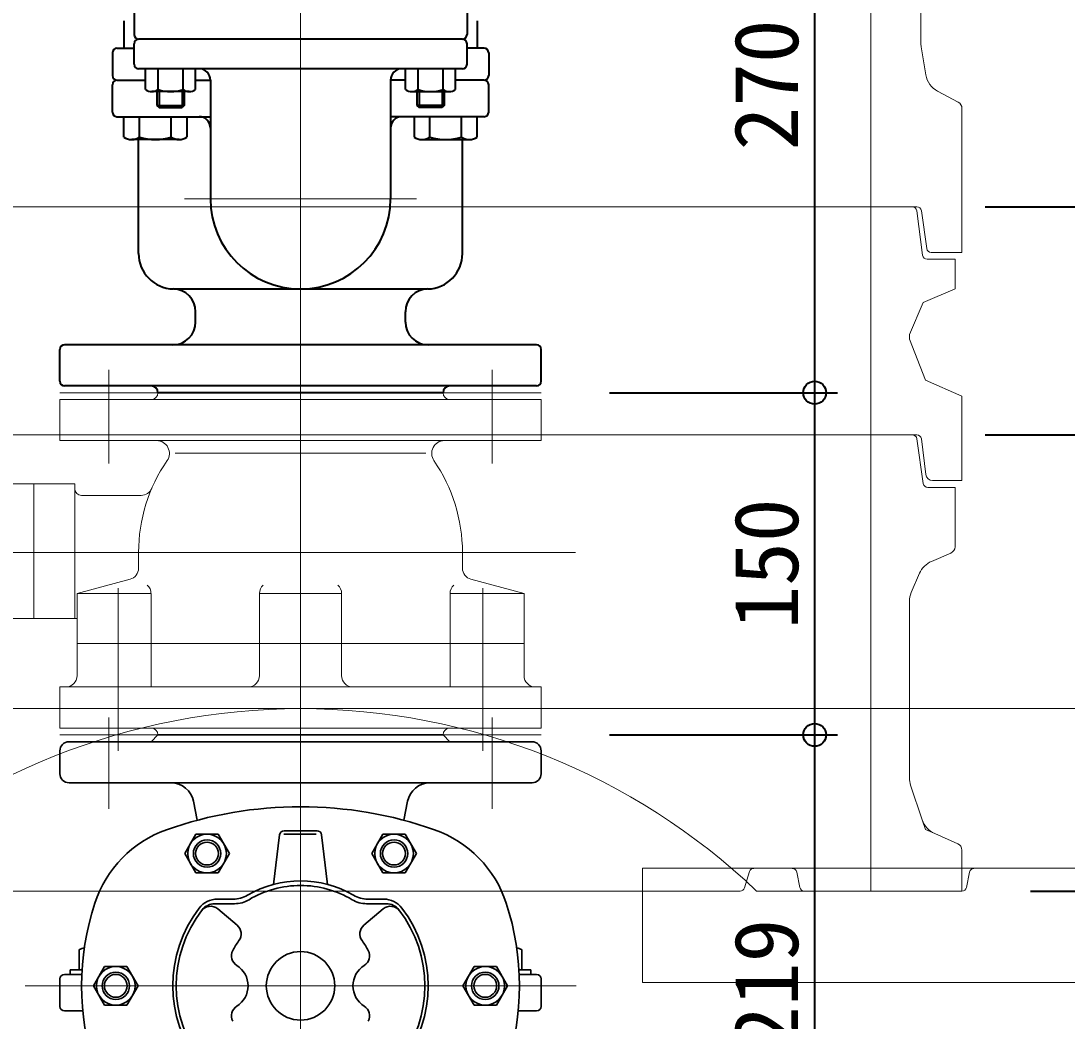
# Model space of a CAD drawing. Units: millimetres at full size, sheet at 1:20. Extents: x -5817 to 7940, y -3160 to 3160.
# Drawn here: x -897.8 to -439.1, y 1792.7 to 2231.1 of the extents above; entities that cross this region are included whole.
import ezdxf
from ezdxf.enums import TextEntityAlignment as Align

# ---------------------------------------------------------------- set-up
doc = ezdxf.new("R2010")
doc.units = ezdxf.units.MM
doc.header["$LTSCALE"] = 20
doc.header["$PDMODE"] = 32
doc.header["$PDSIZE"] = 10
for name, color, linetype, lineweight in [('0-7_TEMP01', 3, 'Continuous', 18), ('0-8_T字管', 6, 'Continuous', 35), ('0-9_躯体', 7, 'Continuous', 9), ('0-A_細線', 7, 'Continuous', 9), ('0-B_消火栓', 2, 'Continuous', 40), ('0-E_寸法', 1, 'Continuous', 40), ('1-3_補修弁', 7, 'Continuous', 9)]:
    doc.layers.add(name, color=color, linetype=linetype, lineweight=lineweight)
doc.styles.add('ＭＳ ゴシック', font='')
doc.styles.get('ＭＳ ゴシック').set_extended_font_data('MS Gothic')

msp = doc.modelspace()

# ---------------------------------------------------------------- linework, layer by layer
at = {"layer": '0-7_TEMP01'}
for p, q in [((-775.25, 2374.64), (-775.25, 2104.64)), ((-775.25, 2068.14), (-775.25, 2338.14)), ((-775.25, 2174.64), (-775.25, 1824.64)), ((-775.25, 2174.64), (-775.25, 2004.64)), ((-724.44, 2153.15), (-826.06, 2153.15)), ((-859.25, 2037.14), (-859.25, 2078.15)), ((-775.25, 2082.03), (-775.25, 1897.98)), ((-691.25, 2078.15), (-691.25, 2037.14)), ((-775.25, 2074.64), (-775.25, 1824.64)), ((-880.75, 2068.14), (-669.75, 2068.14)), ((-654.75, 1998.14), (-968.64, 1998.14)), ((-855.25, 1911.15), (-855.25, 1982.44)), ((-695.25, 1911.15), (-695.25, 1982.44)), ((-775.25, 1499.57), (-775.25, 1961.85)), ((-3335.25, 1929.64), (-202.55, 1929.64)), ((-859.25, 1885.68), (-859.25, 1925.73)), ((-691.25, 1885.68), (-691.25, 1925.73)), ((-880.75, 1918.14), (-669.75, 1918.14)), ((-775.25, 1897.98), (-775.25, 1538.14)), ((-925.25, 1849.64), (-625.25, 1849.64)), ((-896.05, 1808.14), (-654.45, 1808.14))]:
    msp.add_line(p, q, dxfattribs=at)
at = {"layer": '0-8_T字管'}
for p, q in [((-837.75, 1918.14), (-840.75, 1915.14)), ((-837.75, 1918.14), (-712.75, 1918.14)), ((-712.75, 1918.14), (-709.75, 1915.14)), ((-673.75, 1915.14), (-876.75, 1915.14)), ((-880.75, 1901.14), (-880.75, 1911.15)), ((-669.75, 1901.14), (-669.75, 1911.15)), ((-673.75, 1897.15), (-876.75, 1897.15)), ((-822.19, 1889.03), (-820.58, 1880.71)), ((-728.31, 1889.03), (-729.91, 1880.71)), ((-768.02, 1876.1), (-782.48, 1876.1)), ((-826.05, 1866.14), (-821.15, 1874.63)), ((-821.15, 1874.63), (-811.35, 1874.63)), ((-806.45, 1866.14), (-811.35, 1874.63)), ((-784.46, 1874.33), (-787.09, 1852.6)), ((-768.42, 1874.63), (-782.51, 1874.63)), ((-766.03, 1874.33), (-763.41, 1852.6)), ((-744.05, 1866.14), (-739.15, 1874.63)), ((-739.15, 1874.63), (-729.35, 1874.63)), ((-724.45, 1866.14), (-729.35, 1874.63)), ((-821.15, 1857.65), (-826.05, 1866.14)), ((-811.35, 1857.65), (-806.45, 1866.14)), ((-739.15, 1857.65), (-744.05, 1866.14)), ((-729.35, 1857.65), (-724.45, 1866.14)), ((-821.15, 1857.65), (-811.35, 1857.65)), ((-739.15, 1857.65), (-729.35, 1857.65)), ((-804.23, 1844.14), (-812.87, 1844.14)), ((-811.74, 1846.14), (-804.78, 1846.14)), ((-746.26, 1844.14), (-737.63, 1844.14)), ((-738.75, 1846.14), (-745.72, 1846.14)), ((-803.07, 1834.75), (-811.51, 1841.84)), ((-747.42, 1834.75), (-738.99, 1841.84)), ((-872.25, 1815.14), (-872.25, 1824.07)), ((-678.25, 1815.14), (-678.25, 1824.07)), ((-866.05, 1808.14), (-861.15, 1816.63)), ((-861.15, 1816.63), (-851.35, 1816.63)), ((-704.05, 1808.14), (-699.15, 1816.63)), ((-699.15, 1816.63), (-689.35, 1816.63)), ((-871.14, 1813.14), (-878.75, 1813.14)), ((-871.03, 1815.14), (-876.25, 1815.14)), ((-876.25, 1813.14), (-876.25, 1815.14)), ((-679.46, 1815.14), (-674.25, 1815.14)), ((-679.35, 1813.14), (-671.75, 1813.14)), ((-674.25, 1813.14), (-674.25, 1815.14)), ((-880.75, 1799.14), (-880.75, 1811.15)), ((-861.15, 1799.65), (-866.05, 1808.14)), ((-699.15, 1799.65), (-704.05, 1808.14)), ((-669.75, 1799.14), (-669.75, 1811.15)), ((-861.15, 1799.65), (-851.35, 1799.65)), ((-699.15, 1799.65), (-689.35, 1799.65)), ((-870.73, 1797.15), (-878.75, 1797.15)), ((-679.77, 1797.15), (-671.75, 1797.15))]:
    msp.add_line(p, q, dxfattribs=at)
for points in [[(-851.35, 1799.65), (-846.45, 1808.14), (-851.35, 1816.63)], [(-689.35, 1799.65), (-684.45, 1808.14), (-689.35, 1816.63)]]:
    msp.add_lwpolyline(points, dxfattribs=at)
for centre, radius in [((-816.25, 1866.14), 8.48), ((-816.25, 1866.14), 6), ((-734.25, 1866.14), 8.48), ((-734.25, 1866.14), 6), ((-816.25, 1866.14), 5), ((-734.25, 1866.14), 5), ((-775.25, 1808.14), 15), ((-856.25, 1808.14), 8.48), ((-694.25, 1808.14), 8.48), ((-856.25, 1808.14), 6), ((-856.25, 1808.14), 5), ((-694.25, 1808.14), 6), ((-694.25, 1808.14), 5)]:
    msp.add_circle(centre, radius, dxfattribs=at)
for centre, radius, start, end in [((-876.75, 1911.15), 4, 90, 180), ((-673.75, 1911.15), 4, 0, 90), ((-876.75, 1901.14), 4, 180, 270), ((-673.75, 1901.14), 4, 270, 0), ((-832.01, 1887.14), 10, 10.886, 90), ((-718.49, 1887.14), 10, 90, 169.114), ((-775.25, 1710.64), 176, 70.493, 109.507), ((-816.99, 1828.47), 51, 109.507, 161.778), ((-782.48, 1874.1), 2, 90, 173.107), ((-768.02, 1874.1), 2, 6.893, 90), ((-733.5, 1828.47), 51, 18.222, 70.493), ((-775.25, 1808.14), 46, 59.683, 120.317), ((-775.25, 1808.14), 44, 90, 120.862), ((-775.25, 1808.14), 44, 59.138, 90), ((-755.25, 1808.14), 116, 161.778, 198.222), ((-811.74, 1836.15), 10, 90, 142.505), ((-812.87, 1837.14), 7, 90, 142.372), ((-804.78, 1858.64), 12.5, 270, 300.317), ((-804.23, 1856.64), 12.5, 270, 300.862), ((-746.26, 1856.64), 12.5, 239.138, 270), ((-745.72, 1858.64), 12.5, 239.683, 270), ((-738.75, 1836.15), 10, 37.495, 90), ((-737.63, 1837.14), 7, 37.628, 90), ((-795.25, 1808.14), 116, 341.778, 18.222), ((-775.25, 1808.14), 56, 142.505, 217.495), ((-775.25, 1808.14), 54.5, 142.372, 217.628), ((-814.72, 1838.01), 5, 50, 142.895), ((-735.77, 1838.01), 5, 37.105, 130), ((-775.25, 1808.14), 54.5, 322.372, 37.628), ((-775.25, 1808.14), 56, 322.505, 37.495), ((-806.28, 1830.92), 5, 323.723, 50), ((-744.21, 1830.92), 5, 130, 216.277), ((-775.25, 1808.14), 33.5, 143.723, 152.533), ((-775.25, 1808.14), 33.5, 27.467, 36.277), ((-866.25, 1807.82), 17.33, 102.699, 110.256), ((-800.53, 1821.29), 5, 152.533, 238.005), ((-749.96, 1821.29), 5, 301.995, 27.467), ((-684.25, 1807.82), 17.33, 69.744, 77.301), ((-808.75, 1808.14), 10.5, 301.995, 58.005), ((-741.75, 1808.14), 10.5, 121.995, 238.005), ((-878.75, 1811.15), 2, 90, 180), ((-671.75, 1811.15), 2, 0, 90), ((-878.75, 1799.14), 2, 180, 270), ((-800.53, 1795), 5, 121.995, 207.467), ((-749.96, 1795), 5, 332.533, 58.005), ((-671.75, 1799.14), 2, 270, 0)]:
    msp.add_arc(centre, radius, start, end, dxfattribs=at)
at = {"layer": '0-9_躯体'}
for p, q in [((-525.25, 2349.64), (-525.25, 2149.64)), ((-503.25, 2254.96), (-503.25, 2221.47)), ((-503.11, 2219.83), (-501.06, 2207.51)), ((-495.9, 2200.33), (-486.84, 2195.49)), ((-485.25, 2192.85), (-485.25, 2149.64)), ((-1045.51, 2149.64), (-775.25, 2149.64)), ((-775.25, 2149.64), (-1043.49, 2149.64)), ((-504.99, 2149.64), (-775.25, 2149.64)), ((-775.25, 2149.64), (-507.01, 2149.64)), ((-525.25, 2149.64), (-525.25, 2049.64)), ((-505.02, 2147.9), (-502.48, 2128.39)), ((-503, 2147.92), (-500.68, 2131.36)), ((-485.25, 2149.64), (-485.25, 2129.64)), ((-485.25, 2129.64), (-498.7, 2129.64)), ((-488.25, 2126.64), (-500.49, 2126.64)), ((-488.25, 2126.64), (-488.25, 2113.64)), ((-488.25, 2113.64), (-502.25, 2107.64)), ((-502.25, 2107.64), (-508.25, 2093.65)), ((-508.25, 2091.64), (-508.25, 2093.65)), ((-501.25, 2073.65), (-508.25, 2091.64)), ((-485.25, 2066.64), (-501.25, 2073.65)), ((-485.25, 2066.64), (-485.25, 2029.64)), ((-1045.48, 2049.64), (-775.25, 2049.64)), ((-505.02, 2049.64), (-775.25, 2049.64)), ((-525.25, 2049.64), (-525.25, 1849.64)), ((-505, 2047.92), (-502.26, 2028.37)), ((-503.03, 2047.89), (-501.08, 2032.27)), ((-498.1, 2029.64), (-485.25, 2029.64)), ((-500.27, 2026.64), (-488.25, 2026.64)), ((-500.27, 2026.64), (-488.25, 2026.64)), ((-488.25, 2026.64), (-488.25, 2000.62)), ((-490.06, 1997.87), (-498.57, 1994.22)), ((-503.82, 1988.97), (-507.44, 1980.53)), ((-508.25, 1976.59), (-508.25, 1899.27)), ((-507.74, 1896.11), (-502.66, 1880.86)), ((-501.25, 1876.64), (-502.66, 1880.86)), ((-485.25, 1867.68), (-485.25, 1849.64)), ((-625.25, 1859.65), (-425.25, 1859.65)), ((-625.25, 1859.65), (-625.25, 1809.65)), ((-580.59, 1851.07), (-578.44, 1858.22)), ((-556.34, 1851.25), (-557.69, 1858.03)), ((-481.93, 1858.03), (-483.29, 1851.25)), ((-582.5, 1849.64), (-625.25, 1849.64)), ((-575.25, 1849.64), (-485.25, 1849.64)), ((-485.25, 1849.64), (-554.37, 1849.64)), ((-625.25, 1809.65), (-425.25, 1809.65))]:
    msp.add_line(p, q, dxfattribs=at)
msp.add_lwpolyline([(-501.25, 1876.64), (-497.18, 1874.86), (-487.04, 1870.43)], dxfattribs=at)
for centre, radius, start, end in [((-493.25, 2221.47), 10, 180, 189.462), ((-491.2, 2209.15), 10, 189.462, 241.928), ((-488.25, 2192.85), 3, 0, 61.927), ((-507.01, 2147.64), 2, 7.431, 90), ((-504.99, 2147.64), 2, 7.999, 90), ((-500.49, 2128.65), 2, 187.431, 270), ((-498.7, 2131.65), 2, 187.999, 270), ((-506.98, 2047.64), 2, 7.999, 90), ((-505.02, 2047.64), 2, 7.124, 90), ((-498.1, 2032.64), 3, 187.126, 270), ((-500.27, 2028.65), 2, 187.999, 270), ((-491.25, 2000.62), 3, 293.199, 0), ((-494.63, 1985.03), 10, 113.198, 156.801), ((-498.25, 1976.59), 10, 156.801, 180), ((-775.25, 1639.65), 290, 90, 133.603), ((-775.25, 1639.65), 290, 46.397, 90), ((-498.25, 1899.27), 10, 180, 198.435), ((-493.17, 1884.03), 10, 198.435, 246.371), ((-488.25, 1867.68), 3, 0, 66.371), ((-576.53, 1857.64), 2, 90, 163.3), ((-559.65, 1857.64), 2, 11.309, 90), ((-479.97, 1857.64), 2, 90, 168.69), ((-582.5, 1851.64), 2, 270, 343.3), ((-554.37, 1851.64), 2, 191.309, 270), ((-485.25, 1851.64), 2, 270, 348.69)]:
    msp.add_arc(centre, radius, start, end, dxfattribs=at)
at = {"layer": '0-A_細線'}
msp.add_line((-838.25, 1918.14), (-712.25, 1918.14), dxfattribs=at)
at = {"layer": '0-B_消火栓'}
for p, q in [((-848.25, 2236.15), (-848.25, 2225.15)), ((-702.25, 2236.15), (-702.25, 2225.15)), ((-852.75, 2231.12), (-852.75, 2219.15)), ((-852.75, 2231.12), (-852.75, 2219.15)), ((-697.75, 2231.12), (-697.75, 2219.15)), ((-697.75, 2231.12), (-697.75, 2219.15)), ((-848.25, 2212.14), (-848.25, 2221.14)), ((-704.25, 2223.14), (-846.25, 2223.14)), ((-702.25, 2212.14), (-702.25, 2221.14)), ((-857.75, 2217.14), (-857.75, 2207.14)), ((-855.75, 2219.15), (-848.25, 2219.15)), ((-694.75, 2219.15), (-702.25, 2219.15)), ((-692.75, 2217.14), (-692.75, 2207.14)), ((-704.25, 2210.14), (-846.25, 2210.14)), ((-843.22, 2201), (-843.22, 2210.14)), ((-837.74, 2201), (-837.74, 2210.14)), ((-826.77, 2201), (-826.77, 2210.14)), ((-821.28, 2201), (-821.28, 2210.14)), ((-729.22, 2201), (-729.22, 2210.14)), ((-723.74, 2201), (-723.74, 2210.14)), ((-712.76, 2201), (-712.76, 2210.14)), ((-707.28, 2201), (-707.28, 2210.14)), ((-857.75, 2191.15), (-857.75, 2203.15)), ((-855.75, 2205.15), (-843.22, 2205.15)), ((-821.28, 2205.15), (-814.75, 2205.15)), ((-814.75, 2205.15), (-814.75, 2153.15)), ((-735.75, 2205.15), (-735.75, 2153.15)), ((-729.22, 2205.15), (-735.75, 2205.15)), ((-694.75, 2205.15), (-707.28, 2205.15)), ((-692.75, 2191.15), (-692.75, 2203.15)), ((-824.02, 2200.15), (-840.48, 2200.15)), ((-838.25, 2200.15), (-838.25, 2194.09)), ((-837.3, 2200.15), (-837.3, 2193.14)), ((-827.2, 2200.15), (-827.2, 2193.14)), ((-826.25, 2200.15), (-826.25, 2194.09)), ((-726.48, 2200.15), (-710.02, 2200.15)), ((-724.25, 2200.15), (-724.25, 2194.09)), ((-723.3, 2200.15), (-723.3, 2193.14)), ((-713.2, 2200.15), (-713.2, 2193.14)), ((-712.25, 2200.15), (-712.25, 2194.09)), ((-838.25, 2194.09), (-826.25, 2194.09)), ((-838.25, 2194.09), (-837.3, 2193.14)), ((-837.3, 2193.14), (-827.2, 2193.14)), ((-826.25, 2194.09), (-827.2, 2193.14)), ((-724.25, 2194.09), (-723.3, 2193.14)), ((-712.25, 2194.09), (-724.25, 2194.09)), ((-713.2, 2193.14), (-723.3, 2193.14)), ((-712.25, 2194.09), (-713.2, 2193.14)), ((-855.75, 2189.14), (-814.75, 2189.14)), ((-852.75, 2180.16), (-852.75, 2189.14)), ((-852.75, 2180.16), (-852.75, 2189.14)), ((-845.82, 2180.16), (-845.82, 2189.14)), ((-831.96, 2180.16), (-831.96, 2189.14)), ((-825.03, 2189.14), (-825.03, 2180.16)), ((-694.75, 2189.14), (-735.75, 2189.14)), ((-725.46, 2189.14), (-725.46, 2180.16)), ((-718.53, 2180.16), (-718.53, 2189.14)), ((-704.68, 2180.16), (-704.68, 2189.14)), ((-697.75, 2180.16), (-697.75, 2189.14)), ((-697.75, 2180.16), (-697.75, 2189.14)), ((-828.5, 2179.14), (-849.28, 2179.14)), ((-846.25, 2129.14), (-846.25, 2179.35)), ((-722, 2179.14), (-701.21, 2179.14)), ((-704.25, 2129.14), (-704.25, 2179.35)), ((-830.75, 2113.64), (-719.75, 2113.64)), ((-821.25, 2099.14), (-821.25, 2103.65)), ((-729.25, 2099.14), (-729.25, 2103.65)), ((-880.75, 2073.14), (-880.75, 2087.14)), ((-671.75, 2089.14), (-878.75, 2089.14)), ((-669.75, 2073.14), (-669.75, 2087.14)), ((-671.75, 2071.14), (-878.75, 2071.14)), ((-712.75, 2068.14), (-837.75, 2068.14))]:
    msp.add_line(p, q, dxfattribs=at)
for centre, radius, start, end in [((-846.25, 2225.15), 2, 180, 270), ((-704.25, 2225.15), 2, 270, 0), ((-846.25, 2221.14), 2, 90, 180), ((-704.25, 2221.14), 2, 0, 90), ((-855.75, 2217.14), 2, 90, 180), ((-694.75, 2217.14), 2, 0, 90), ((-846.25, 2212.14), 2, 180, 270), ((-704.25, 2212.14), 2, 270, 0), ((-855.75, 2207.14), 2, 180, 270), ((-819.75, 2205.15), 5, 0, 90), ((-730.75, 2205.15), 5, 90, 180), ((-694.75, 2207.14), 2, 270, 0), ((-855.75, 2203.15), 2, 90, 180), ((-694.75, 2203.15), 2, 0, 90), ((-840.48, 2204.97), 4.82, 235.33, 304.67), ((-832.25, 2218.14), 18, 252.259, 287.741), ((-824.02, 2204.97), 4.82, 235.33, 304.67), ((-726.48, 2204.97), 4.82, 235.33, 304.67), ((-718.25, 2218.14), 18, 252.259, 287.741), ((-710.02, 2204.97), 4.82, 235.33, 304.67), ((-855.75, 2191.15), 2, 180, 270), ((-819.75, 2184.14), 5, 0, 90), ((-730.75, 2184.14), 5, 90, 180), ((-694.75, 2191.15), 2, 270, 0), ((-849.28, 2185.53), 6.38, 237.133, 302.867), ((-838.89, 2203.15), 24, 253.221, 286.779), ((-828.5, 2185.53), 6.38, 237.133, 302.867), ((-722, 2185.53), 6.38, 237.133, 302.867), ((-711.61, 2203.15), 24, 253.221, 286.779), ((-701.21, 2185.53), 6.38, 237.133, 302.867), ((-775.25, 2153.15), 39.5, 180, 0), ((-830.75, 2129.14), 15.5, 180, 268.876), ((-719.75, 2129.14), 15.5, 271.124, 0), ((-831.25, 2103.65), 10, 0, 88.876), ((-719.25, 2103.65), 10, 91.124, 180), ((-831.25, 2099.14), 10, 270, 0), ((-719.25, 2099.14), 10, 180, 270), ((-878.75, 2087.14), 2, 90, 180), ((-671.75, 2087.14), 2, 0, 90), ((-878.75, 2073.14), 2, 180, 270), ((-840.75, 2068.14), 3, 0, 90), ((-709.75, 2068.14), 3, 90, 180), ((-671.75, 2073.14), 2, 270, 0)]:
    msp.add_arc(centre, radius, start, end, dxfattribs=at)
at = {"layer": '0-E_寸法'}
for p, q in [((-549.82, 2338.14), (-549.82, 2068.14)), ((-475.01, 2149.64), (-255.4, 2149.64)), ((-474.99, 2149.64), (-255.4, 2149.64)), ((-639.75, 2068.14), (-539.83, 2068.14)), ((-639.75, 2068.14), (-539.83, 2068.14)), ((-549.82, 2068.14), (-549.82, 1918.14)), ((-475.01, 2049.64), (-255.4, 2049.64)), ((-475.01, 2049.64), (-255.4, 2049.64)), ((-639.75, 1918.14), (-539.83, 1918.14)), ((-639.75, 1918.14), (-539.83, 1918.14)), ((-549.82, 1918.14), (-549.82, 1699.64)), ((-455.25, 1849.64), (-157.09, 1849.64)), ((-455.25, 1849.64), (-255.4, 1849.64))]:
    msp.add_line(p, q, dxfattribs=at)
for p in [(-549.82, 2068.14), (-549.82, 1918.14)]:
    msp.add_point(p, dxfattribs=at)
at = {"layer": '1-3_補修弁'}
for p, q in [((-880.75, 2065.14), (-669.75, 2065.14)), ((-880.75, 2047.15), (-880.75, 2065.14)), ((-837.75, 2068.14), (-712.75, 2068.14)), ((-669.75, 2065.14), (-669.75, 2047.15)), ((-669.75, 2047.15), (-880.75, 2047.15)), ((-830.25, 2041.57), (-720.25, 2041.57)), ((-906.25, 2028.15), (-874.25, 2028.15)), ((-892.25, 1969.15), (-892.25, 2028.15)), ((-874.25, 1969.15), (-874.25, 2028.15)), ((-871.25, 2023.14), (-845.07, 2023.14)), ((-846.25, 1991.21), (-846.25, 1998.14)), ((-704.25, 1991.21), (-704.25, 1998.14)), ((-849.95, 1986.38), (-873.25, 1980.15)), ((-700.54, 1986.38), (-677.25, 1980.15)), ((-873.25, 1980.15), (-873.25, 1944.15)), ((-873.25, 1980.15), (-840.81, 1980.15)), ((-840.81, 1980.15), (-840.81, 1939.14)), ((-793.25, 1980.15), (-757.25, 1980.15)), ((-793.25, 1944.15), (-793.25, 1980.15)), ((-757.25, 1944.15), (-757.25, 1980.15)), ((-709.68, 1980.15), (-709.68, 1939.14)), ((-709.68, 1980.15), (-677.25, 1980.15)), ((-677.25, 1944.15), (-677.25, 1980.15)), ((-906.25, 1969.15), (-873.25, 1969.15)), ((-873.25, 1958.15), (-677.25, 1958.15)), ((-669.75, 1939.14), (-880.75, 1939.14)), ((-880.75, 1921.14), (-880.75, 1939.14)), ((-669.75, 1921.14), (-669.75, 1939.14)), ((-669.75, 1921.14), (-880.75, 1921.14)), ((-712.75, 1918.14), (-837.75, 1918.14))]:
    msp.add_line(p, q, dxfattribs=at)
for centre, radius, start, end in [((-840.75, 2068.14), 3, 270, 0), ((-709.75, 2068.14), 3, 180, 270), ((-838.33, 2041.57), 5.58, 325.458, 90), ((-712.17, 2041.57), 5.58, 90, 214.542), ((-775.25, 1998.14), 71, 145.458, 180), ((-775.25, 1998.14), 71, 0, 34.542), ((-871.25, 2026.14), 3, 180, 270), ((-845.07, 2028.15), 5, 270, 336.75), ((-851.25, 1991.21), 5, 285, 0), ((-699.25, 1991.21), 5, 180, 255), ((-845.82, 1980.15), 5, 0, 47.288), ((-788.25, 1980.15), 5, 132.712, 180), ((-762.25, 1980.15), 5, 0, 47.288), ((-704.68, 1980.15), 5, 132.712, 180), ((-878.25, 1944.15), 5, 270, 0), ((-798.25, 1944.15), 5, 270, 0), ((-752.25, 1944.15), 5, 180, 270), ((-672.25, 1944.15), 5, 180, 270), ((-840.75, 1918.14), 3, 0, 90), ((-709.75, 1918.14), 3, 90, 180)]:
    msp.add_arc(centre, radius, start, end, dxfattribs=at)

# ---------------------------------------------------------------- texts
at = {"layer": '0-E_寸法', "style": 'ＭＳ ゴシック'}
for s, p in [('270', (-548.61, 2174.35)), ('150', (-548.61, 1964.35)), ('219', (-548.61, 1780.1))]:
    msp.add_text(s, height=28.15, rotation=90, dxfattribs=at).set_placement(p, align=Align.BOTTOM_LEFT)

doc.saveas('drawing.dxf')
